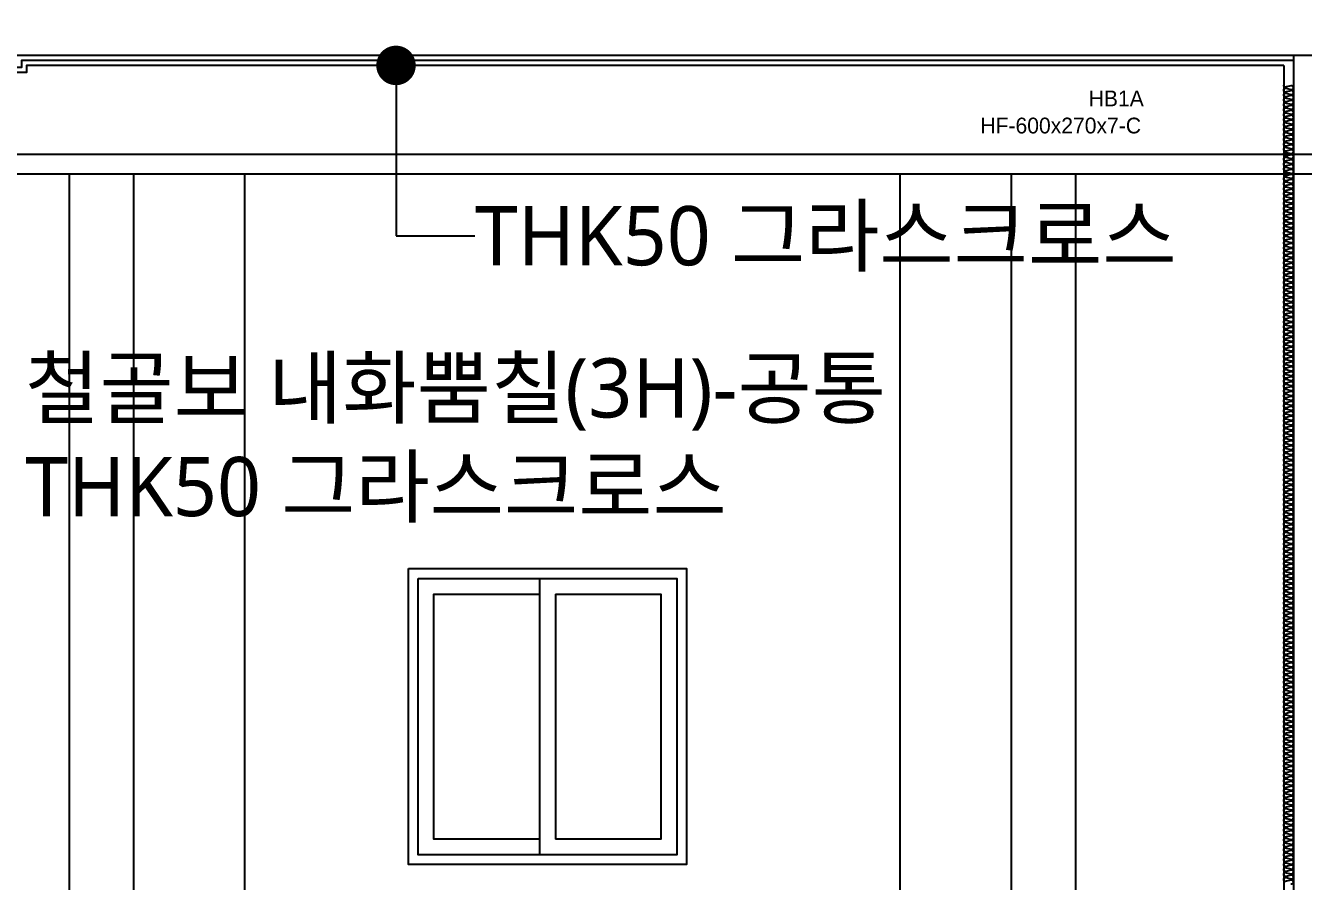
# Model space of a CAD drawing. Header units: millimetres. Extents: x 0 to 244676, y -5263 to 84354.
# Drawn here: x 159173 to 165650, y 62394 to 66731 of the extents above; entities that cross this region are included whole.
import ezdxf
from ezdxf.enums import TextEntityAlignment as Align

# ---------------------------------------------------------------- set-up
doc = ezdxf.new("R2010")
doc.units = ezdxf.units.MM
doc.header["$LTSCALE"] = 100
doc.header["$MEASUREMENT"] = 0
doc.layers.get('0').update_dxf_attribs({"linetype": 'CONTINUOUS'})
doc.layers.get('Defpoints').update_dxf_attribs({"color": 171, "linetype": 'CONTINUOUS'})
for name, color, linetype in [('251', 251, 'CONTINUOUS'), ('CON', 2, 'CONTINUOUS'), ('ELE-6', 8, 'CONTINUOUS'), ('FIN(내화피복)', 8, 'CONTINUOUS'), ('FIN(패널-200글라스울)', 4, 'CONTINUOUS'), ('HAT-252', 252, 'CONTINUOUS'), ('INS', 5, 'BATTING'), ('LED', 7, 'CONTINUOUS'), ('TEXT(MIN)', 7, 'CONTINUOUS')]:
    doc.layers.add(name, color=color, linetype=linetype)
doc.styles.add('CGS', font='cgse', dxfattribs={"bigfont": 'cgs'})
doc.styles.add('나눔바른고딕', font='NanumBarunGothic.ttf')
doc.linetypes.add('BATTING', pattern='A,0.0001,-0.1,[134,ltypeshp.shx,S=0.1,R=0,X=-0.1,Y=0],-0.2,[134,ltypeshp.shx,S=0.1,R=180,X=0.1,Y=0],-0.1', length=0.4001)
doc.dimstyles.new('NDIM 1200', dxfattribs={"dimscale": 500, "dimtxt": 3, "dimasz": 1, "dimexe": 2, "dimexo": 2, "dimgap": 1, "dimtad": 1, "dimdec": 0, "dimdsep": 46, "dimtxsty": 'CGS', "dimblk": 'DOT0', "dimcen": 1, "dimdle": 8, "dimclrd": 2, "dimclre": 2, "dimclrt": 2, "dimadec": 0, "dimazin": 0, "dimtfac": 1, "dimtdec": 0, "dimtix": 1, "dimtmove": 2, "dimatfit": 3, "dimldrblk": 'DOT0', "dimfxl": 1, "dimtolj": 1, "dimtzin": 0, "dimlwd": -1, "dimlwe": -1, "dimarcsym": 0})

# ---------------------------------------------------------------- blocks, each defined once
blk = doc.blocks.new('DOT0')
blk.add_line((-3, 0), (3, 0))
at = {"color": 6}
blk.add_circle((0, 0), 0.75, dxfattribs=at)

msp = doc.modelspace()

# ---------------------------------------------------------------- hatches: boundary and pattern name
at = {"layer": 'HAT-252', "ltscale": 10000}
h = msp.add_hatch(dxfattribs=at)
h.set_pattern_fill('ANSI37', color=256, scale=3000)
edge = h.paths.add_edge_path()
edge.add_line((216500, 67229), (216500, 53009))
edge.add_line((216500, 53009), (143300, 53009))
edge.add_line((143300, 53009), (143300, 56569))
edge.add_line((143300, 56569), (153934.6, 56569))
edge.add_line((153934.6, 56569), (154685.2, 57869))
edge.add_line((154685.2, 57869), (180663, 57869))
edge.add_line((180663, 57869), (181240.4, 56869))
edge.add_line((181240.4, 56869), (195468.4, 56869))
edge.add_line((195468.4, 56869), (196565.4, 54969))
edge.add_line((196565.4, 54969), (198700, 54969))
edge.add_line((198700, 54969), (198700, 55029))
edge.add_line((198700, 55029), (198600, 55029))
edge.add_line((198600, 55029), (198600, 57229))
edge.add_line((198600, 57229), (198035, 57229))
edge.add_line((198035, 57229), (198035, 66544))
edge.add_line((198035, 66544), (199000, 66544))
edge.add_line((199000, 66544), (199000, 66579))
edge.add_line((199000, 66579), (200641, 66579))
edge.add_line((200641, 66579), (200641, 66573))
edge.add_line((200641, 66573), (200703, 66573))
edge.add_arc((200703, 66561), 12, 0, 90, ccw=False)
edge.add_line((200715, 66561), (200715, 65897))
edge.add_arc((200733, 65897), 18, 180, 270)
edge.add_line((200733, 65879), (200967, 65879))
edge.add_arc((200967, 65897), 18, 270, 360)
edge.add_line((200985, 65897), (200985, 66561))
edge.add_arc((200997, 66561), 12, 90, 180, ccw=False)
edge.add_line((200997, 66573), (201059, 66573))
edge.add_line((201059, 66573), (201059, 66579))
edge.add_line((201059, 66579), (203891, 66579))
edge.add_line((203891, 66579), (203891, 66573))
edge.add_line((203891, 66573), (203953, 66573))
edge.add_arc((203953, 66561), 12, 0, 90, ccw=False)
edge.add_line((203965, 66561), (203965, 65897))
edge.add_arc((203983, 65897), 18, 180, 270)
edge.add_line((203983, 65879), (204217, 65879))
edge.add_arc((204217, 65897), 18, 270, 360)
edge.add_line((204235, 65897), (204235, 66561))
edge.add_arc((204247, 66561), 12, 90, 180, ccw=False)
edge.add_line((204247, 66573), (204309, 66573))
edge.add_line((204309, 66573), (204309, 66579))
edge.add_line((204309, 66579), (207141, 66579))
edge.add_line((207141, 66579), (207141, 66573))
edge.add_line((207141, 66573), (207203, 66573))
edge.add_arc((207203, 66561), 12, 0, 90, ccw=False)
edge.add_line((207215, 66561), (207215, 65897))
edge.add_arc((207233, 65897), 18, 180, 270)
edge.add_line((207233, 65879), (207467, 65879))
edge.add_arc((207467, 65897), 18, 270, 360)
edge.add_line((207485, 65897), (207485, 66561))
edge.add_arc((207497, 66561), 12, 90, 180, ccw=False)
edge.add_line((207497, 66573), (207559, 66573))
edge.add_line((207559, 66573), (207559, 66579))
edge.add_line((207559, 66579), (210500, 66579))
edge.add_line((210500, 66579), (210500, 65979))
edge.add_line((210500, 65979), (210700, 65979))
edge.add_line((210700, 65979), (210700, 57229))
edge.add_line((210700, 57229), (207500, 57229))
edge.add_line((207500, 57229), (207500, 55029))
edge.add_line((207500, 55029), (207400, 55029))
edge.add_line((207400, 55029), (207400, 54969))
edge.add_line((207400, 54969), (211600, 54969))
edge.add_line((211600, 54969), (211600, 55029))
edge.add_line((211600, 55029), (211500, 55029))
edge.add_line((211500, 55029), (211500, 65929))
edge.add_line((211500, 65929), (211535, 65929))
edge.add_line((211535, 65929), (211535, 67229))
edge.add_line((211535, 67229), (216500, 67229))

# ---------------------------------------------------------------- linework, layer by layer
at = {"layer": '251', "ltscale": 0.5}
msp.add_line((165550, 66529), (165550, 58479), dxfattribs=at)
at = {"layer": 'CON', "ltscale": 10000}
msp.add_line((197200, 66579), (143300, 66579), dxfattribs=at)
at = {"layer": 'ELE-6', "ltscale": 10000}
for p, q in [((159006.4, 66079), (169665, 66079)), ((159006.4, 65979), (169665, 65979)), ((159396.7, 58479), (159396.7, 65979)), ((159721.7, 58479), (159721.7, 65979)), ((160284.7, 58479), (160284.7, 65979)), ((163606, 58479), (163606, 65979)), ((164168.9, 65979), (164168.9, 58479)), ((164493.9, 65979), (164493.9, 58479))]:
    msp.add_line(p, q, dxfattribs=at)
at = {"layer": 'FIN(내화피복)', "ltscale": 10000}
msp.add_lwpolyline([(165550, 66529), (159177.4, 66529), (159177.4, 66493), (159077.4, 66493), (159077.4, 65865), (159092.4, 65865), (159092.4, 65708), (158450.4, 65708), (158450.4, 65865), (158465.4, 65865), (158465.4, 66493), (158365.4, 66493), (158365.4, 66529), (155830, 66529)], dxfattribs=at)
at = {"layer": 'FIN(패널-200글라스울)', "ltscale": 0.1}
msp.add_line((165600, 66579), (165600, 58479), dxfattribs=at)
at = {"layer": 'INS', "ltscale": 0.6}
msp.add_lwpolyline([(165600, 66554), (159152.4, 66554), (159152.4, 66518), (159052.4, 66518), (159052.4, 65840), (159067.4, 65840), (159067.4, 65733), (158475.4, 65733), (158475.4, 65840), (158490.4, 65840), (158490.4, 66518), (158390.4, 66518), (158390.4, 66554), (155805, 66554), (155805, 66527), (155731, 66527), (155731, 65897, -0.414214), (155667, 65833), (155433, 65833, -0.414214), (155369, 65897), (155369, 66527), (155295, 66527), (155295, 66554), (153825, 66554)], format="xyb", dxfattribs=at)
at = {"layer": 'INS', "ltscale": 10000}
msp.add_lwpolyline([(165586.4, 62382.2, 1.449198), (165586.4, 62400.9), (165563.5, 62394.7, -0.524856), (165550, 62404, -0.524856), (165563.5, 62413.4), (165586.4, 62407.2, 1.449198), (165586.4, 62425.9), (165563.5, 62419.7, -0.524856), (165550, 62429, -0.524856), (165563.5, 62438.4), (165586.4, 62432.2, 1.449198), (165586.4, 62450.9), (165563.5, 62444.7, -0.524856), (165550, 62454, -0.524856), (165563.5, 62463.4), (165586.4, 62457.2, 1.449198), (165586.4, 62475.9), (165563.5, 62469.7, -0.524856), (165550, 62479, -0.524856), (165563.5, 62488.4), (165586.4, 62482.2, 1.449198), (165586.4, 62500.9), (165563.5, 62494.7, -0.524856), (165550, 62504, -0.524856), (165563.5, 62513.4), (165586.4, 62507.2, 1.449198), (165586.4, 62525.9), (165563.5, 62519.7, -0.524856), (165550, 62529, -0.524856), (165563.5, 62538.4), (165586.4, 62532.2, 1.449198), (165586.4, 62550.9), (165563.5, 62544.7, -0.524856), (165550, 62554, -0.524856), (165563.5, 62563.4), (165586.4, 62557.2, 1.449198), (165586.4, 62575.9), (165563.5, 62569.7, -0.524856), (165550, 62579, -0.524856), (165563.5, 62588.4), (165586.4, 62582.2, 1.449198), (165586.4, 62600.9), (165563.5, 62594.7, -0.524856), (165550, 62604, -0.524856), (165563.5, 62613.4), (165586.4, 62607.2, 1.449198), (165586.4, 62625.9), (165563.5, 62619.7, -0.524856), (165550, 62629, -0.524856), (165563.5, 62638.4), (165586.4, 62632.2, 1.449198), (165586.4, 62650.9), (165563.5, 62644.7, -0.524856), (165550, 62654, -0.524856), (165563.5, 62663.4), (165586.4, 62657.2, 1.449198), (165586.4, 62675.9), (165563.5, 62669.7, -0.524856), (165550, 62679, -0.524856), (165563.5, 62688.4), (165586.4, 62682.2, 1.449198), (165586.4, 62700.9), (165563.5, 62694.7, -0.524856), (165550, 62704, -0.524856), (165563.5, 62713.4), (165586.4, 62707.2, 1.449198), (165586.4, 62725.9), (165563.5, 62719.7, -0.524856), (165550, 62729, -0.524856), (165563.5, 62738.4), (165586.4, 62732.2, 1.449198), (165586.4, 62750.9), (165563.5, 62744.7, -0.524856), (165550, 62754, -0.524856), (165563.5, 62763.4), (165586.4, 62757.2, 1.449198), (165586.4, 62775.9), (165563.5, 62769.7, -0.524856), (165550, 62779, -0.524856), (165563.5, 62788.4), (165586.4, 62782.2, 1.449198), (165586.4, 62800.9), (165563.5, 62794.7, -0.524856), (165550, 62804, -0.524856), (165563.5, 62813.4), (165586.4, 62807.2, 1.449198), (165586.4, 62825.9), (165563.5, 62819.7, -0.524856), (165550, 62829, -0.524856), (165563.5, 62838.4), (165586.4, 62832.2, 1.449198), (165586.4, 62850.9), (165563.5, 62844.7, -0.524856), (165550, 62854, -0.524856), (165563.5, 62863.4), (165586.4, 62857.2, 1.449198), (165586.4, 62875.9), (165563.5, 62869.7, -0.524856), (165550, 62879, -0.524856), (165563.5, 62888.4), (165586.4, 62882.2, 1.449198), (165586.4, 62900.9), (165563.5, 62894.7, -0.524856), (165550, 62904, -0.524856), (165563.5, 62913.4), (165586.4, 62907.2, 1.449198), (165586.4, 62925.9), (165563.5, 62919.7, -0.524856), (165550, 62929, -0.524856), (165563.5, 62938.4), (165586.4, 62932.2, 1.449198), (165586.4, 62950.9), (165563.5, 62944.7, -0.524856), (165550, 62954, -0.524856), (165563.5, 62963.4), (165586.4, 62957.2, 1.449198), (165586.4, 62975.9), (165563.5, 62969.7, -0.524856), (165550, 62979, -0.524856), (165563.5, 62988.4), (165586.4, 62982.2, 1.449198), (165586.4, 63000.9), (165563.5, 62994.7, -0.524856), (165550, 63004, -0.524856), (165563.5, 63013.4), (165586.4, 63007.2, 1.449198), (165586.4, 63025.9), (165563.5, 63019.7, -0.524856), (165550, 63029, -0.524856), (165563.5, 63038.4), (165586.4, 63032.2, 1.449198), (165586.4, 63050.9), (165563.5, 63044.7, -0.524856), (165550, 63054, -0.524856), (165563.5, 63063.4), (165586.4, 63057.2, 1.449198), (165586.4, 63075.9), (165563.5, 63069.7, -0.524856), (165550, 63079, -0.524856), (165563.5, 63088.4), (165586.4, 63082.2, 1.449198), (165586.4, 63100.9), (165563.5, 63094.7, -0.524856), (165550, 63104, -0.524856), (165563.5, 63113.4), (165586.4, 63107.2, 1.449198), (165586.4, 63125.9), (165563.5, 63119.7, -0.524856), (165550, 63129, -0.524856), (165563.5, 63138.4), (165586.4, 63132.2, 1.449198), (165586.4, 63150.9), (165563.5, 63144.7, -0.524856), (165550, 63154, -0.524856), (165563.5, 63163.4), (165586.4, 63157.2, 1.449198), (165586.4, 63175.9), (165563.5, 63169.7, -0.524856), (165550, 63179, -0.524856), (165563.5, 63188.4), (165586.4, 63182.2, 1.449198), (165586.4, 63200.9), (165563.5, 63194.7, -0.524856), (165550, 63204, -0.524856), (165563.5, 63213.4), (165586.4, 63207.2, 1.449198), (165586.4, 63225.9), (165563.5, 63219.7, -0.524856), (165550, 63229, -0.524856), (165563.5, 63238.4), (165586.4, 63232.2, 1.449198), (165586.4, 63250.9), (165563.5, 63244.7, -0.524856), (165550, 63254, -0.524856), (165563.5, 63263.4), (165586.4, 63257.2, 1.449198), (165586.4, 63275.9), (165563.5, 63269.7, -0.524856), (165550, 63279, -0.524856), (165563.5, 63288.4), (165586.4, 63282.2, 1.449198), (165586.4, 63300.9), (165563.5, 63294.7, -0.524856), (165550, 63304, -0.524856), (165563.5, 63313.4), (165586.4, 63307.2, 1.449198), (165586.4, 63325.9), (165563.5, 63319.7, -0.524856), (165550, 63329, -0.524856), (165563.5, 63338.4), (165586.4, 63332.2, 1.449198), (165586.4, 63350.9), (165563.5, 63344.7, -0.524856), (165550, 63354, -0.524856), (165563.5, 63363.4), (165586.4, 63357.2, 1.449198), (165586.4, 63375.9), (165563.5, 63369.7, -0.524856), (165550, 63379, -0.524856), (165563.5, 63388.4), (165586.4, 63382.2, 1.449198), (165586.4, 63400.9), (165563.5, 63394.7, -0.524856), (165550, 63404, -0.524856), (165563.5, 63413.4), (165586.4, 63407.2, 1.449198), (165586.4, 63425.9), (165563.5, 63419.7, -0.524856), (165550, 63429, -0.524856), (165563.5, 63438.4), (165586.4, 63432.2, 1.449198), (165586.4, 63450.9), (165563.5, 63444.7, -0.524856), (165550, 63454, -0.524856), (165563.5, 63463.4), (165586.4, 63457.2, 1.449198), (165586.4, 63475.9), (165563.5, 63469.7, -0.524856), (165550, 63479, -0.524856), (165563.5, 63488.4), (165586.4, 63482.2, 1.449198), (165586.4, 63500.9), (165563.5, 63494.7, -0.524856), (165550, 63504, -0.524856), (165563.5, 63513.4), (165586.4, 63507.2, 1.449198), (165586.4, 63525.9), (165563.5, 63519.7, -0.524856), (165550, 63529, -0.524856), (165563.5, 63538.4), (165586.4, 63532.2, 1.449198), (165586.4, 63550.9), (165563.5, 63544.7, -0.524856), (165550, 63554, -0.524856), (165563.5, 63563.4), (165586.4, 63557.2, 1.449198), (165586.4, 63575.9), (165563.5, 63569.7, -0.524856), (165550, 63579, -0.524856), (165563.5, 63588.4), (165586.4, 63582.2, 1.449198), (165586.4, 63600.9), (165563.5, 63594.7, -0.524856), (165550, 63604, -0.524856), (165563.5, 63613.4), (165586.4, 63607.2, 1.449198), (165586.4, 63625.9), (165563.5, 63619.7, -0.524856), (165550, 63629, -0.524856), (165563.5, 63638.4), (165586.4, 63632.2, 1.449198), (165586.4, 63650.9), (165563.5, 63644.7, -0.524856), (165550, 63654, -0.524856), (165563.5, 63663.4), (165586.4, 63657.2, 1.449198), (165586.4, 63675.9), (165563.5, 63669.7, -0.524856), (165550, 63679, -0.524856), (165563.5, 63688.4), (165586.4, 63682.2, 1.449198), (165586.4, 63700.9), (165563.5, 63694.7, -0.524856), (165550, 63704, -0.524856), (165563.5, 63713.4), (165586.4, 63707.2, 1.449198), (165586.4, 63725.9), (165563.5, 63719.7, -0.524856), (165550, 63729, -0.524856), (165563.5, 63738.4), (165586.4, 63732.2, 1.449198), (165586.4, 63750.9), (165563.5, 63744.7, -0.524856), (165550, 63754, -0.524856), (165563.5, 63763.4), (165586.4, 63757.2, 1.449198), (165586.4, 63775.9), (165563.5, 63769.7, -0.524856), (165550, 63779, -0.524856), (165563.5, 63788.4), (165586.4, 63782.2, 1.449198), (165586.4, 63800.9), (165563.5, 63794.7, -0.524856), (165550, 63804, -0.524856), (165563.5, 63813.4), (165586.4, 63807.2, 1.449198), (165586.4, 63825.9), (165563.5, 63819.7, -0.524856), (165550, 63829, -0.524856), (165563.5, 63838.4), (165586.4, 63832.2, 1.449198), (165586.4, 63850.9), (165563.5, 63844.7, -0.524856), (165550, 63854, -0.524856), (165563.5, 63863.4), (165586.4, 63857.2, 1.449198), (165586.4, 63875.9), (165563.5, 63869.7, -0.524856), (165550, 63879, -0.524856), (165563.5, 63888.4), (165586.4, 63882.2, 1.449198), (165586.4, 63900.9), (165563.5, 63894.7, -0.524856), (165550, 63904, -0.524856), (165563.5, 63913.4), (165586.4, 63907.2, 1.449198), (165586.4, 63925.9), (165563.5, 63919.7, -0.524856), (165550, 63929, -0.524856), (165563.5, 63938.4), (165586.4, 63932.2, 1.449198), (165586.4, 63950.9), (165563.5, 63944.7, -0.524856), (165550, 63954, -0.524856), (165563.5, 63963.4), (165586.4, 63957.2, 1.449198), (165586.4, 63975.9), (165563.5, 63969.7, -0.524856), (165550, 63979, -0.524856), (165563.5, 63988.4), (165586.4, 63982.2, 1.449198), (165586.4, 64000.9), (165563.5, 63994.7, -0.524856), (165550, 64004, -0.524856), (165563.5, 64013.4), (165586.4, 64007.2, 1.449198), (165586.4, 64025.9), (165563.5, 64019.7, -0.524856), (165550, 64029, -0.524856), (165563.5, 64038.4), (165586.4, 64032.2, 1.449198), (165586.4, 64050.9), (165563.5, 64044.7, -0.524856), (165550, 64054, -0.524856), (165563.5, 64063.4), (165586.4, 64057.2, 1.449198), (165586.4, 64075.9), (165563.5, 64069.7, -0.524856), (165550, 64079, -0.524856), (165563.5, 64088.4), (165586.4, 64082.2, 1.449198), (165586.4, 64100.9), (165563.5, 64094.7, -0.524856), (165550, 64104, -0.524856), (165563.5, 64113.4), (165586.4, 64107.2, 1.449198), (165586.4, 64125.9), (165563.5, 64119.7, -0.524856), (165550, 64129, -0.524856), (165563.5, 64138.4), (165586.4, 64132.2, 1.449198), (165586.4, 64150.9), (165563.5, 64144.7, -0.524856), (165550, 64154, -0.524856), (165563.5, 64163.4), (165586.4, 64157.2, 1.449198), (165586.4, 64175.9), (165563.5, 64169.7, -0.524856), (165550, 64179, -0.524856), (165563.5, 64188.4), (165586.4, 64182.2, 1.449198), (165586.4, 64200.9), (165563.5, 64194.7, -0.524856), (165550, 64204, -0.524856), (165563.5, 64213.4), (165586.4, 64207.2, 1.449198), (165586.4, 64225.9), (165563.5, 64219.7, -0.524856), (165550, 64229, -0.524856), (165563.5, 64238.4), (165586.4, 64232.2, 1.449198), (165586.4, 64250.9), (165563.5, 64244.7, -0.524856), (165550, 64254, -0.524856), (165563.5, 64263.4), (165586.4, 64257.2, 1.449198), (165586.4, 64275.9), (165563.5, 64269.7, -0.524856), (165550, 64279, -0.524856), (165563.5, 64288.4), (165586.4, 64282.2, 1.449198), (165586.4, 64300.9), (165563.5, 64294.7, -0.524856), (165550, 64304, -0.524856), (165563.5, 64313.4), (165586.4, 64307.2, 1.449198), (165586.4, 64325.9), (165563.5, 64319.7, -0.524856), (165550, 64329, -0.524856), (165563.5, 64338.4), (165586.4, 64332.2, 1.449198), (165586.4, 64350.9), (165563.5, 64344.7, -0.524856), (165550, 64354, -0.524856), (165563.5, 64363.4), (165586.4, 64357.2, 1.449198), (165586.4, 64375.9), (165563.5, 64369.7, -0.524856), (165550, 64379, -0.524856), (165563.5, 64388.4), (165586.4, 64382.2, 1.449198), (165586.4, 64400.9), (165563.5, 64394.7, -0.524856), (165550, 64404, -0.524856), (165563.5, 64413.4), (165586.4, 64407.2, 1.449198), (165586.4, 64425.9), (165563.5, 64419.7, -0.524856), (165550, 64429, -0.524856), (165563.5, 64438.4), (165586.4, 64432.2, 1.449198), (165586.4, 64450.9), (165563.5, 64444.7, -0.524856), (165550, 64454, -0.524856), (165563.5, 64463.4), (165586.4, 64457.2, 1.449198), (165586.4, 64475.9), (165563.5, 64469.7, -0.524856), (165550, 64479, -0.524856), (165563.5, 64488.4), (165586.4, 64482.2, 1.449198), (165586.4, 64500.9), (165563.5, 64494.7, -0.524856), (165550, 64504, -0.524856), (165563.5, 64513.4), (165586.4, 64507.2, 1.449198), (165586.4, 64525.9), (165563.5, 64519.7, -0.524856), (165550, 64529, -0.524856), (165563.5, 64538.4), (165586.4, 64532.2, 1.449198), (165586.4, 64550.9), (165563.5, 64544.7, -0.524856), (165550, 64554, -0.524856), (165563.5, 64563.4), (165586.4, 64557.2, 1.449198), (165586.4, 64575.9), (165563.5, 64569.7, -0.524856), (165550, 64579, -0.524856), (165563.5, 64588.4), (165586.4, 64582.2, 1.449198), (165586.4, 64600.9), (165563.5, 64594.7, -0.524856), (165550, 64604, -0.524856), (165563.5, 64613.4), (165586.4, 64607.2, 1.449198), (165586.4, 64625.9), (165563.5, 64619.7, -0.524856), (165550, 64629, -0.524856), (165563.5, 64638.4), (165586.4, 64632.2, 1.449198), (165586.4, 64650.9), (165563.5, 64644.7, -0.524856), (165550, 64654, -0.524856), (165563.5, 64663.4), (165586.4, 64657.2, 1.449198), (165586.4, 64675.9), (165563.5, 64669.7, -0.524856), (165550, 64679, -0.524856), (165563.5, 64688.4), (165586.4, 64682.2, 1.449198), (165586.4, 64700.9), (165563.5, 64694.7, -0.524856), (165550, 64704, -0.524856), (165563.5, 64713.4), (165586.4, 64707.2, 1.449198), (165586.4, 64725.9), (165563.5, 64719.7, -0.524856), (165550, 64729, -0.524856), (165563.5, 64738.4), (165586.4, 64732.2, 1.449198), (165586.4, 64750.9), (165563.5, 64744.7, -0.524856), (165550, 64754, -0.524856), (165563.5, 64763.4), (165586.4, 64757.2, 1.449198), (165586.4, 64775.9), (165563.5, 64769.7, -0.524856), (165550, 64779, -0.524856), (165563.5, 64788.4), (165586.4, 64782.2, 1.449198), (165586.4, 64800.9), (165563.5, 64794.7, -0.524856), (165550, 64804, -0.524856), (165563.5, 64813.4), (165586.4, 64807.2, 1.449198), (165586.4, 64825.9), (165563.5, 64819.7, -0.524856), (165550, 64829, -0.524856), (165563.5, 64838.4), (165586.4, 64832.2, 1.449198), (165586.4, 64850.9), (165563.5, 64844.7, -0.524856), (165550, 64854, -0.524856), (165563.5, 64863.4), (165586.4, 64857.2, 1.449198), (165586.4, 64875.9), (165563.5, 64869.7, -0.524856), (165550, 64879, -0.524856), (165563.5, 64888.4), (165586.4, 64882.2, 1.449198), (165586.4, 64900.9), (165563.5, 64894.7, -0.524856), (165550, 64904, -0.524856), (165563.5, 64913.4), (165586.4, 64907.2, 1.449198), (165586.4, 64925.9), (165563.5, 64919.7, -0.524856), (165550, 64929, -0.524856), (165563.5, 64938.4), (165586.4, 64932.2, 1.449198), (165586.4, 64950.9), (165563.5, 64944.7, -0.524856), (165550, 64954, -0.524856), (165563.5, 64963.4), (165586.4, 64957.2, 1.449198), (165586.4, 64975.9), (165563.5, 64969.7, -0.524856), (165550, 64979, -0.524856), (165563.5, 64988.4), (165586.4, 64982.2, 1.449198), (165586.4, 65000.9), (165563.5, 64994.7, -0.524856), (165550, 65004, -0.524856), (165563.5, 65013.4), (165586.4, 65007.2, 1.449198), (165586.4, 65025.9), (165563.5, 65019.7, -0.524856), (165550, 65029, -0.524856), (165563.5, 65038.4), (165586.4, 65032.2, 1.449198), (165586.4, 65050.9), (165563.5, 65044.7, -0.524856), (165550, 65054, -0.524856), (165563.5, 65063.4), (165586.4, 65057.2, 1.449198), (165586.4, 65075.9), (165563.5, 65069.7, -0.524856), (165550, 65079, -0.524856), (165563.5, 65088.4), (165586.4, 65082.2, 1.449198), (165586.4, 65100.9), (165563.5, 65094.7, -0.524856), (165550, 65104, -0.524856), (165563.5, 65113.4), (165586.4, 65107.2, 1.449198), (165586.4, 65125.9), (165563.5, 65119.7, -0.524856), (165550, 65129, -0.524856), (165563.5, 65138.4), (165586.4, 65132.2, 1.449198), (165586.4, 65150.9), (165563.5, 65144.7, -0.524856), (165550, 65154, -0.524856), (165563.5, 65163.4), (165586.4, 65157.2, 1.449198), (165586.4, 65175.9), (165563.5, 65169.7, -0.524856), (165550, 65179, -0.524856), (165563.5, 65188.4), (165586.4, 65182.2, 1.449198), (165586.4, 65200.9), (165563.5, 65194.7, -0.524856), (165550, 65204, -0.524856), (165563.5, 65213.4), (165586.4, 65207.2, 1.449198), (165586.4, 65225.9), (165563.5, 65219.7, -0.524856), (165550, 65229, -0.524856), (165563.5, 65238.4), (165586.4, 65232.2, 1.449198), (165586.4, 65250.9), (165563.5, 65244.7, -0.524856), (165550, 65254, -0.524856), (165563.5, 65263.4), (165586.4, 65257.2, 1.449198), (165586.4, 65275.9), (165563.5, 65269.7, -0.524856), (165550, 65279, -0.524856), (165563.5, 65288.4), (165586.4, 65282.2, 1.449198), (165586.4, 65300.9), (165563.5, 65294.7, -0.524856), (165550, 65304, -0.524856), (165563.5, 65313.4), (165586.4, 65307.2, 1.449198), (165586.4, 65325.9), (165563.5, 65319.7, -0.524856), (165550, 65329, -0.524856), (165563.5, 65338.4), (165586.4, 65332.2, 1.449198), (165586.4, 65350.9), (165563.5, 65344.7, -0.524856), (165550, 65354, -0.524856), (165563.5, 65363.4), (165586.4, 65357.2, 1.449198), (165586.4, 65375.9), (165563.5, 65369.7, -0.524856), (165550, 65379, -0.524856), (165563.5, 65388.4), (165586.4, 65382.2, 1.449198), (165586.4, 65400.9), (165563.5, 65394.7, -0.524856), (165550, 65404, -0.524856), (165563.5, 65413.4), (165586.4, 65407.2, 1.449198), (165586.4, 65425.9), (165563.5, 65419.7, -0.524856), (165550, 65429, -0.524856), (165563.5, 65438.4), (165586.4, 65432.2, 1.449198), (165586.4, 65450.9), (165563.5, 65444.7, -0.524856), (165550, 65454, -0.524856), (165563.5, 65463.4), (165586.4, 65457.2, 1.449198), (165586.4, 65475.9), (165563.5, 65469.7, -0.524856), (165550, 65479, -0.524856), (165563.5, 65488.4), (165586.4, 65482.2, 1.449198), (165586.4, 65500.9), (165563.5, 65494.7, -0.524856), (165550, 65504, -0.524856), (165563.5, 65513.4), (165586.4, 65507.2, 1.449198), (165586.4, 65525.9), (165563.5, 65519.7, -0.524856), (165550, 65529, -0.524856), (165563.5, 65538.4), (165586.4, 65532.2, 1.449198), (165586.4, 65550.9), (165563.5, 65544.7, -0.524856), (165550, 65554, -0.524856), (165563.5, 65563.4), (165586.4, 65557.2, 1.449198), (165586.4, 65575.9), (165563.5, 65569.7, -0.524856), (165550, 65579, -0.524856), (165563.5, 65588.4), (165586.4, 65582.2, 1.449198), (165586.4, 65600.9), (165563.5, 65594.7, -0.524856), (165550, 65604, -0.524856), (165563.5, 65613.4), (165586.4, 65607.2, 1.449198), (165586.4, 65625.9), (165563.5, 65619.7, -0.524856), (165550, 65629, -0.524856), (165563.5, 65638.4), (165586.4, 65632.2, 1.449198), (165586.4, 65650.9), (165563.5, 65644.7, -0.524856), (165550, 65654, -0.524856), (165563.5, 65663.4), (165586.4, 65657.2, 1.449198), (165586.4, 65675.9), (165563.5, 65669.7, -0.524856), (165550, 65679, -0.524856), (165563.5, 65688.4), (165586.4, 65682.2, 1.449198), (165586.4, 65700.9), (165563.5, 65694.7, -0.524856), (165550, 65704, -0.524856), (165563.5, 65713.4), (165586.4, 65707.2, 1.449198), (165586.4, 65725.9), (165563.5, 65719.7, -0.524856), (165550, 65729, -0.524856), (165563.5, 65738.4), (165586.4, 65732.2, 1.449198), (165586.4, 65750.9), (165563.5, 65744.7, -0.524856), (165550, 65754, -0.524856), (165563.5, 65763.4), (165586.4, 65757.2, 1.449198), (165586.4, 65775.9), (165563.5, 65769.7, -0.524856), (165550, 65779, -0.524856), (165563.5, 65788.4), (165586.4, 65782.2, 1.449198), (165586.4, 65800.9), (165563.5, 65794.7, -0.524856), (165550, 65804, -0.524856), (165563.5, 65813.4), (165586.4, 65807.2, 1.449198), (165586.4, 65825.9), (165563.5, 65819.7, -0.524856), (165550, 65829, -0.524856), (165563.5, 65838.4), (165586.4, 65832.2, 1.449198), (165586.4, 65850.9), (165563.5, 65844.7, -0.524856), (165550, 65854, -0.524856), (165563.5, 65863.4), (165586.4, 65857.2, 1.449198), (165586.4, 65875.9), (165563.5, 65869.7, -0.524856), (165550, 65879, -0.524856), (165563.5, 65888.4), (165586.4, 65882.2, 1.449198), (165586.4, 65900.9), (165563.5, 65894.7, -0.524856), (165550, 65904, -0.524856), (165563.5, 65913.4), (165586.4, 65907.2, 1.449198), (165586.4, 65925.9), (165563.5, 65919.7, -0.524856), (165550, 65929, -0.524856), (165563.5, 65938.4), (165586.4, 65932.2, 1.449198), (165586.4, 65950.9), (165563.5, 65944.7, -0.524856), (165550, 65954, -0.524856), (165563.5, 65963.4), (165586.4, 65957.2, 1.449198), (165586.4, 65975.9), (165563.5, 65969.7, -0.524856), (165550, 65979, -0.524856), (165563.5, 65988.4), (165586.4, 65982.2, 1.449198), (165586.4, 66000.9), (165563.5, 65994.7, -0.524856), (165550, 66004, -0.524856), (165563.5, 66013.4), (165586.4, 66007.2, 1.449198), (165586.4, 66025.9), (165563.5, 66019.7, -0.524856), (165550, 66029, -0.524856), (165563.5, 66038.4), (165586.4, 66032.2, 1.449198), (165586.4, 66050.9), (165563.5, 66044.7, -0.524856), (165550, 66054, -0.524856), (165563.5, 66063.4), (165586.4, 66057.2, 1.449198), (165586.4, 66075.9), (165563.5, 66069.7, -0.524856), (165550, 66079, -0.524856), (165563.5, 66088.4), (165586.4, 66082.2, 1.449198), (165586.4, 66100.9), (165563.5, 66094.7, -0.524856), (165550, 66104, -0.524856), (165563.5, 66113.4), (165586.4, 66107.2, 1.449198), (165586.4, 66125.9), (165563.5, 66119.7, -0.524856), (165550, 66129, -0.524856), (165563.5, 66138.4), (165586.4, 66132.2, 1.449198), (165586.4, 66150.9), (165563.5, 66144.7, -0.524856), (165550, 66154, -0.524856), (165563.5, 66163.4), (165586.4, 66157.2, 1.449198), (165586.4, 66175.9), (165563.5, 66169.7, -0.524856), (165550, 66179, -0.524856), (165563.5, 66188.4), (165586.4, 66182.2, 1.449198), (165586.4, 66200.9), (165563.5, 66194.7, -0.524856), (165550, 66204, -0.524856), (165563.5, 66213.4), (165586.4, 66207.2, 1.449198), (165586.4, 66225.9), (165563.5, 66219.7, -0.524856), (165550, 66229, -0.524856), (165563.5, 66238.4), (165586.4, 66232.2, 1.449198), (165586.4, 66250.9), (165563.5, 66244.7, -0.524856), (165550, 66254, -0.524856), (165563.5, 66263.4), (165586.4, 66257.2, 1.449198), (165586.4, 66275.9), (165563.5, 66269.7, -0.524856), (165550, 66279, -0.524856), (165563.5, 66288.4), (165586.4, 66282.2, 1.449198), (165586.4, 66300.9), (165563.5, 66294.7, -0.524856), (165550, 66304, -0.524856), (165563.5, 66313.4), (165586.4, 66307.2, 1.449198), (165586.4, 66325.9), (165563.5, 66319.7, -0.524856), (165550, 66329, -0.524856), (165563.5, 66338.4), (165586.4, 66332.2, 1.449198), (165586.4, 66350.9), (165563.5, 66344.7, -0.524856), (165550, 66354, -0.524856), (165563.5, 66363.4), (165586.4, 66357.2, 1.449198), (165586.4, 66375.9), (165563.5, 66369.7, -0.524856), (165550, 66379, -0.524856), (165563.5, 66388.4), (165586.4, 66382.2, 1.449198), (165586.4, 66400.9), (165563.5, 66394.7, -0.524856), (165550, 66404, -0.524856), (165563.5, 66413.4), (165586.4, 66407.2, 1.449198), (165586.4, 66425.9), (165563.5, 66419.7, -0.524856), (165550, 66429)], format="xyb", dxfattribs=at)

# ---------------------------------------------------------------- texts
at = {"layer": 'Defpoints', "style": 'CGS'}
for s, p in [('HB1A', (164701.1, 66297.7)), ('HF-600x270x7-C', (164419.7, 66160.4))]:
    msp.add_text(s, height=80, dxfattribs=at).set_placement(p, align=Align.BOTTOM_CENTER)
at = {"layer": 'TEXT(MIN)', "style": '나눔바른고딕'}
for s, p in [('THK50 그라스크로스', (161450.9, 65665.9)), ('철골보 내화뿜칠(3H)-공통', (159171.4, 64894.9)), ('THK50 그라스크로스', (159171.4, 64394.9))]:
    msp.add_text(s, height=300, dxfattribs=at).set_placement(p, align=Align.MIDDLE_LEFT)

# ---------------------------------------------------------------- leaders
at = {"layer": 'LED', "ltscale": 10000}
msp.add_leader([(161050.9, 66529), (161050.9, 65665.9), (161450.9, 65665.9)], dimstyle='NDIM 1200', override={"dimasz": 0.4, "dimtad": 0, "dimclrd": 256, "dimldrblk": 'Dot'}, dxfattribs=at)

# ---------------------------------------------------------------- next in the draw order: wipeouts: each hides what was drawn before it
at = {"ltscale": 10000}
msp.add_wipeout([(161113.4, 63979), (162523.6, 63979), (162523.6, 62479), (161113.4, 62479)], dxfattribs=at).dxf.layer = 'ELE-6'

# ---------------------------------------------------------------- next in the draw order: linework, layer by layer
at = {"layer": 'ELE-6', "ltscale": 10000}
for p, q in [((161778.5, 63929), (161778.5, 62529)), ((161858.5, 63849), (161858.5, 62609))]:
    msp.add_line(p, q, dxfattribs=at)
for points in [[(161113.4, 63979), (162523.6, 63979), (162523.6, 62479), (161113.4, 62479)], [(161163.4, 63929), (162473.6, 63929), (162473.6, 62529), (161163.4, 62529)]]:
    msp.add_lwpolyline(points, close=True, dxfattribs=at)
for points in [[(161778.5, 62609), (161243.4, 62609), (161243.4, 63849), (161778.5, 63849)], [(161858.5, 63849), (162393.6, 63849), (162393.6, 62609), (161858.5, 62609)]]:
    msp.add_lwpolyline(points, dxfattribs=at)

doc.saveas('drawing.dxf')
